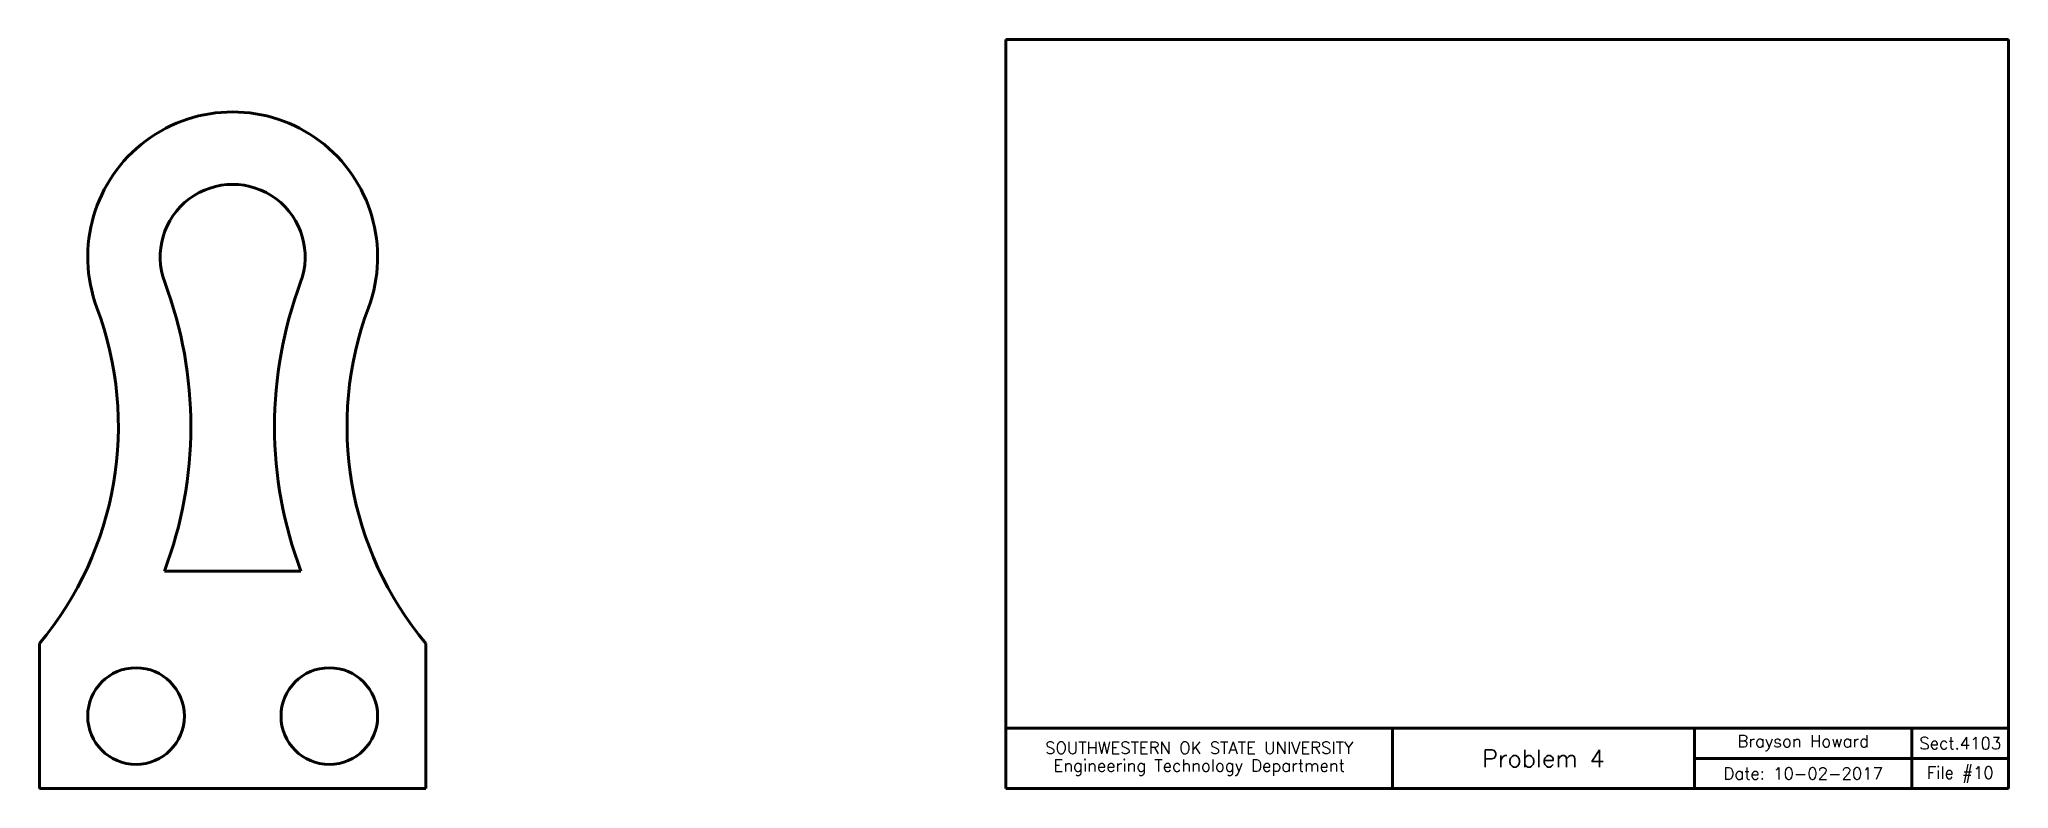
# Model space of a CAD drawing. Header units: inches. Extents: x -10 to 10.4, y 0 to 7.8.
import ezdxf
from ezdxf.enums import TextEntityAlignment as Align

# ---------------------------------------------------------------- set-up
doc = ezdxf.new("R2010")
doc.units = ezdxf.units.IN
doc.header["$MEASUREMENT"] = 0
doc.layers.add('Borders', color=1, linetype='Continuous', lineweight=60)
doc.layers.add('Object', color=7, linetype='Continuous', lineweight=60)
doc.layers.add('Text', color=5, linetype='Continuous')
doc.styles.add('Romans', font='romans.shx')

msp = doc.modelspace()

# ---------------------------------------------------------------- linework, layer by layer
at = {"layer": 'Borders'}
for p, q in [((10.375, 7.75), (0, 7.75)), ((0, 7.75), (0, 0)), ((10.375, 0), (10.375, 7.75)), ((0, 0.625), (10.375, 0.625)), ((4, 0.625), (4, 0)), ((7.125, 0), (7.125, 0.625)), ((9.375, 0), (9.375, 0.625)), ((7.125, 0.312), (10.375, 0.312)), ((0, 0), (10.375, 0))]:
    msp.add_line(p, q, dxfattribs=at)
at = {"layer": 'Object'}
for p, q in [((-7.294, 2.25), (-8.706, 2.25)), ((-10, 1.5), (-10, 0)), ((-6, 0), (-6, 1.5)), ((-10, 0), (-6, 0))]:
    msp.add_line(p, q, dxfattribs=at)
for centre in [(-9, 0.75), (-7, 0.75)]:
    msp.add_circle(centre, 0.5, dxfattribs=at)
for centre, radius, start, end in [((-8, 5.5), 1.5, 339.4845, 200.5155), ((-8, 5.5), 0.75, 339.4845, 200.5155), ((-12.683, 3.748), 4.25, 339.3659, 20.5155), ((-3.317, 3.748), 4.25, 159.4845, 200.6341), ((-12.683, 3.748), 3.5, 320.0441, 20.5155), ((-3.317, 3.748), 3.5, 159.4845, 219.9559)]:
    msp.add_arc(centre, radius, start, end, dxfattribs=at)

# ---------------------------------------------------------------- texts
at = {"layer": 'Text', "style": 'Romans'}
for s, height, p in [('SOUTHWESTERN OK STATE UNIVERSITY', 0.125, (2, 0.422)), ('Brayson Howard', 0.125, (8.25, 0.469)), ('Sect.4103', 0.125, (9.875, 0.469)), ('Engineering Technology Department', 0.125, (2, 0.22)), ('Problem 4', 0.18, (5.562, 0.312)), ('Date: 10-02-2017', 0.125, (8.25, 0.156)), ('File #10', 0.125, (9.875, 0.156))]:
    msp.add_text(s, height=height, dxfattribs=at).set_placement(p, align=Align.MIDDLE)

doc.saveas('drawing.dxf')
